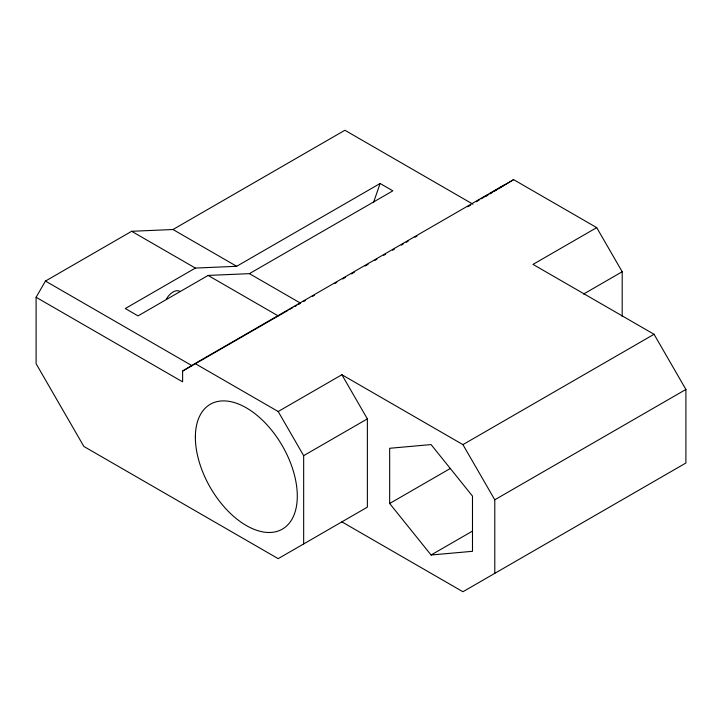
<?xml version="1.0" encoding="UTF-8"?>
<svg xmlns="http://www.w3.org/2000/svg" width="722" height="722" viewBox="0 0 722 722"><rect width="100%" height="100%" fill="white"/><g stroke="black" fill="none" stroke-linecap="round" stroke-linejoin="round"><path stroke-width="1.08" d="M373.518 202.503L380.115 183.487L392.849 190.843L249.415 273.647L208.107 275.434L138.028 315.893L125.285 308.538L195.364 268.079L236.672 266.292L380.115 183.487M36.1 297.265L182.621 381.857L182.621 371.063L195.075 363.536L278.187 411.522L341.885 374.736L367.372 418.877L367.372 507.151L278.187 558.648L83.878 446.467L36.1 363.707L36.1 297.265L45.45 281.066L131.657 231.293L172.973 229.515L344.89 130.258L472.955 204.191M476.385 201.709L479.227 199.994M481.114 198.857L487.738 194.877M489.633 193.74L513.604 179.634L596.715 227.62L622.193 271.752L622.193 316.453M486.159 196.149L488.045 195.012M489.94 193.866L491.835 192.729M493.731 191.592L496.565 189.886M498.46 188.749L513.604 179.634M195.075 363.536L503.839 185.193M182.621 371.063L287.961 310.388M303.601 301.552L305.559 300.424M312.391 296.471L314.35 295.343M334.864 283.502L336.813 282.374M342.679 278.99L345.603 277.302M351.47 273.918L354.394 272.221M365.142 266.021L368.076 264.333M374.908 260.38L376.866 259.252M383.707 255.308L385.656 254.18M392.497 250.227L394.447 249.099M401.288 245.155L403.237 244.027M406.17 242.33L408.129 241.202M414.96 237.258L416.919 236.13M467.712 206.799L470.645 205.111M596.715 227.62L533.007 264.396L654.051 334.277L685.9 389.456L685.9 463.01L462.928 591.742L341.885 521.862M303.664 543.928L303.664 455.654L367.372 418.877M583.584 294.044L622.193 271.752M341.885 374.736L462.928 444.626L654.051 334.277M389.663 503.496L389.663 448.281L431.079 444.581L472.486 496.095L472.486 551.31L431.079 555.001L389.663 503.496L450.474 468.388M494.787 573.358L494.787 499.795L685.9 389.456M431.079 555.001L472.585 531.04M289.919 309.296L292.852 307.644M294.802 306.543L296.76 305.442M298.718 304.341L300.668 303.24L249.415 273.647M172.973 229.515L236.672 266.292M131.657 231.293L195.364 268.079M208.107 275.434L278.187 315.893M45.45 281.066L191.971 365.666M462.928 444.626L494.787 499.795M278.187 411.522L303.664 455.654M166.313 299.116A13.51 7.807 -60 0 1 179.823 291.318M195.364 437.27A72.074 41.614 60 0 0 271.815 532.367A72.074 41.614 60 0 0 271.815 430.438A72.074 41.614 60 0 0 195.364 437.27"/></g></svg>
